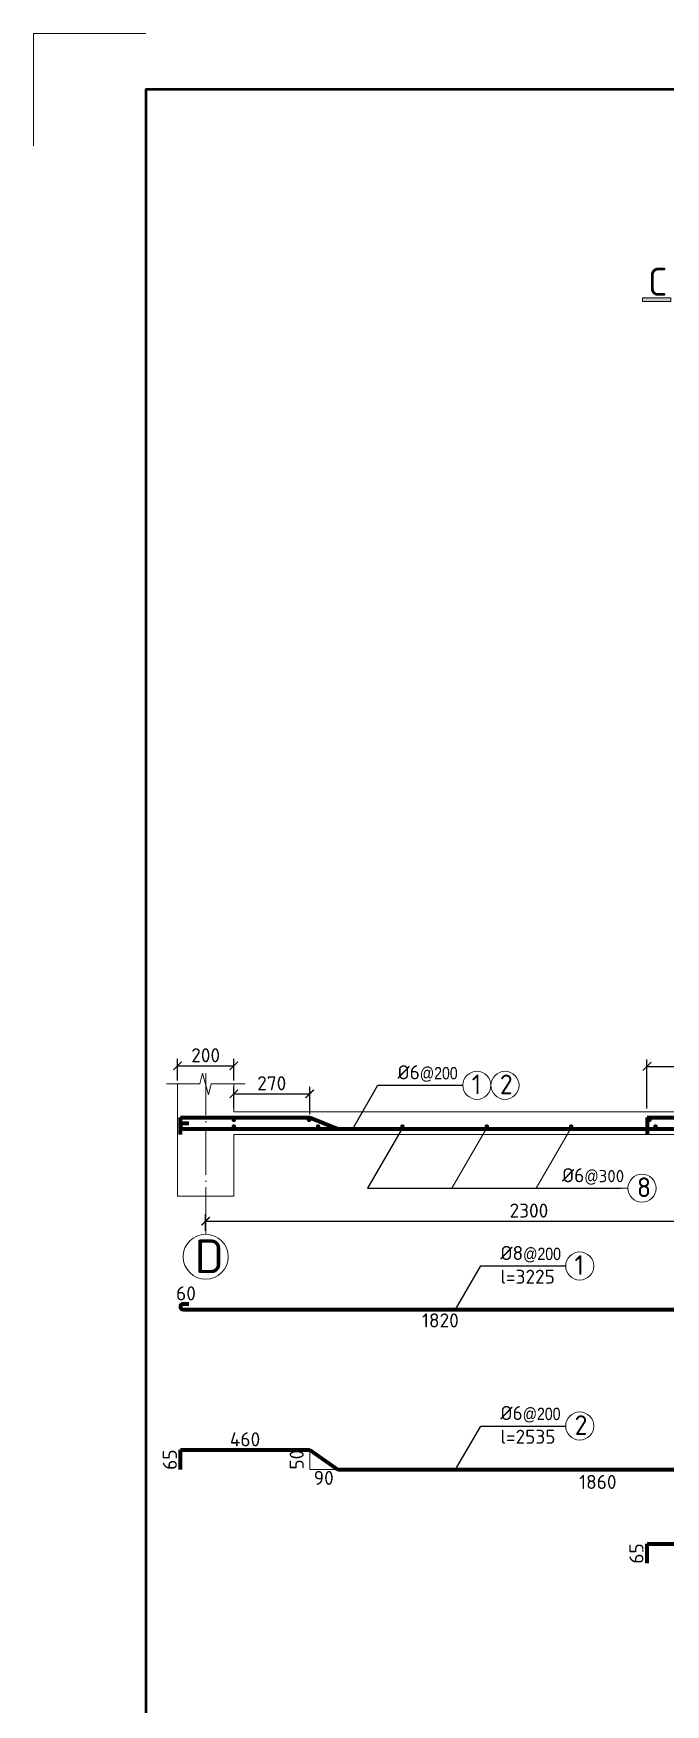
# Model space of a CAD drawing. Header units: millimetres. Extents: x 0 to 4970, y -594 to 1412.
# Drawn here: x 0 to 112.4, y 296.4 to 594 of the extents above; entities that cross this region are included whole.
import ezdxf

# ---------------------------------------------------------------- set-up
doc = ezdxf.new("R2010")
doc.units = ezdxf.units.MM
doc.header["$LTSCALE"] = 0.35
doc.header["$PDMODE"] = 3
doc.linetypes.add('ACAD_ISO04W100', pattern=[30, 24, -3, 0, -3])
doc.layers.get('0').update_dxf_attribs({"lineweight": 50})
for name, color, linetype, lineweight in [('CotThepSan', 13, 'Continuous', 70), ('DoVe', 1, 'Continuous', 18), ('Duong Bao San', 7, 'Continuous', 18), ('Kich Thuoc', 1, 'Continuous', 20), ('Ky Hieu', 4, 'Continuous', 20), ('NetCat', 7, 'Continuous', 20), ('Text', 40, 'Continuous', 20), ('Truc', 3, 'ACAD_ISO04W100', 20)]:
    doc.layers.add(name, color=color, linetype=linetype, lineweight=lineweight)
doc.styles.get("Standard").update_dxf_attribs({"font": 'isocpeur.ttf'})
doc.styles.add('VN', font='')
doc.styles.get('VN').set_extended_font_data('TCVN 7284')
doc.dimstyles.new('Dim20', dxfattribs={"dimtxt": 2.5, "dimasz": 1.5, "dimexe": 1.25, "dimexo": 0.625, "dimtad": 1, "dimlfac": 20, "dimtxsty": 'Standard', "dimblk": 'ARCHTICK', "dimcen": 2.5, "dimadec": 0, "dimazin": 0, "dimtfac": 1, "dimtmove": 0, "dimatfit": 3, "dimfxl": 1, "dimarcsym": 0})
doc.dimstyles.new('Dim20KT', dxfattribs={"dimtxt": 2.5, "dimasz": 1.5, "dimexe": 1.25, "dimexo": 0.625, "dimtad": 1, "dimlfac": 20, "dimtxsty": 'Standard', "dimblk": 'ARCHTICK', "dimcen": 2.5, "dimse1": 1, "dimse2": 1, "dimsd1": 1, "dimsd2": 1, "dimadec": 0, "dimazin": 0, "dimtfac": 1, "dimtmove": 0, "dimatfit": 3, "dimfxl": 1, "dimarcsym": 0})

# ---------------------------------------------------------------- blocks, each defined once
blk = doc.blocks.new('*D543')
at = {"layer": 'Defpoints', "color": 0}
for p in [(26.63, 367.74), (26.63, 367.74), (27.63, 367.74)]:
    blk.add_point(p, dxfattribs=at)
at = {"layer": 'Kich Thuoc', "color": 0, "insert": (27.13, 369.62), "char_height": 2.5, "attachment_point": 5}
blk.add_mtext('60', dxfattribs=at)
blk = doc.blocks.new('_ArchTick')
at = {"color": 0, "linetype": 'ByBlock', "const_width": 0.15}
blk.add_lwpolyline([(-0.5, -0.5), (0.5, 0.5)], dxfattribs=at)
blk = doc.blocks.new('*D625')
at = {"layer": 'Defpoints', "color": 0}
for p in [(26.13, 341.75), (49.13, 341.75), (49.13, 341.75)]:
    blk.add_point(p, dxfattribs=at)
at = {"layer": 'Kich Thuoc', "color": 0, "insert": (37.63, 343.62), "char_height": 2.5, "attachment_point": 5}
blk.add_mtext('460', dxfattribs=at)
blk = doc.blocks.new('*D626')
at = {"layer": 'Defpoints', "color": 0}
for p in [(26.13, 341.75), (26.13, 338.25), (26.13, 338.25)]:
    blk.add_point(p, dxfattribs=at)
at = {"layer": 'Kich Thuoc', "color": 0, "insert": (24.26, 340), "char_height": 2.5, "attachment_point": 5, "rotation": 90}
blk.add_mtext('65', dxfattribs=at)
blk = doc.blocks.new('*D627')
at = {"layer": 'Defpoints', "color": 0}
for p in [(54.13, 338.25), (146.63, 338.25), (146.63, 334.15)]:
    blk.add_point(p, dxfattribs=at)
at = {"layer": 'Kich Thuoc', "color": 0, "insert": (100.38, 336.03), "char_height": 2.5, "attachment_point": 5}
blk.add_mtext('1860', dxfattribs=at)
blk = doc.blocks.new('*D628')
at = {"layer": 'Defpoints', "color": 0}
for p in [(109.13, 325.04), (168.13, 325.04), (168.13, 325.04)]:
    blk.add_point(p, dxfattribs=at)
at = {"layer": 'Kich Thuoc', "color": 0, "insert": (138.63, 326.91), "char_height": 2.5, "attachment_point": 5}
blk.add_mtext('1180', dxfattribs=at)
blk = doc.blocks.new('*D629')
at = {"layer": 'Defpoints', "color": 0}
for p in [(109.13, 325.04), (109.13, 321.54), (109.13, 321.54)]:
    blk.add_point(p, dxfattribs=at)
at = {"layer": 'Kich Thuoc', "color": 0, "insert": (107.26, 323.29), "char_height": 2.5, "attachment_point": 5, "rotation": 90}
blk.add_mtext('65', dxfattribs=at)
blk = doc.blocks.new('*D634')
at = {"layer": 'Defpoints', "color": 0}
for p in [(35.63, 410.14), (25.63, 406.91), (35.63, 406.91)]:
    blk.add_point(p, dxfattribs=at)
at = {"layer": 'Kich Thuoc', "color": 0, "lineweight": -2}
for p, q in [((25.63, 407.54), (25.63, 411.39)), ((35.63, 407.54), (35.63, 411.39)), ((25.63, 410.14), (35.63, 410.14))]:
    blk.add_line(p, q, dxfattribs=at)
at = {"layer": 'Kich Thuoc', "color": 0, "lineweight": -2, "xscale": 1.5, "yscale": 1.5, "zscale": 1.5, "rotation": 180}
blk.add_blockref('_ArchTick', (25.63, 410.14), dxfattribs=at)
at = {"layer": 'Kich Thuoc', "color": 0, "lineweight": -2, "xscale": 1.5, "yscale": 1.5, "zscale": 1.5}
blk.add_blockref('_ArchTick', (35.63, 410.14), dxfattribs=at)
at = {"layer": 'Kich Thuoc', "color": 0, "insert": (30.63, 412.02), "char_height": 2.5, "attachment_point": 5}
blk.add_mtext('200', dxfattribs=at)
blk = doc.blocks.new('*D635')
at = {"layer": 'Defpoints', "color": 0}
for p in [(49.13, 405.15), (35.63, 401.92), (49.13, 400.92)]:
    blk.add_point(p, dxfattribs=at)
at = {"layer": 'Kich Thuoc', "color": 0, "lineweight": -2}
for p, q in [((35.63, 402.54), (35.63, 406.4)), ((35.63, 405.15), (49.13, 405.15)), ((49.13, 401.54), (49.13, 406.4))]:
    blk.add_line(p, q, dxfattribs=at)
at = {"layer": 'Kich Thuoc', "color": 0, "lineweight": -2, "xscale": 1.5, "yscale": 1.5, "zscale": 1.5, "rotation": 180}
blk.add_blockref('_ArchTick', (35.63, 405.15), dxfattribs=at)
at = {"layer": 'Kich Thuoc', "color": 0, "lineweight": -2, "xscale": 1.5, "yscale": 1.5, "zscale": 1.5}
blk.add_blockref('_ArchTick', (49.13, 405.15), dxfattribs=at)
at = {"layer": 'Kich Thuoc', "color": 0, "insert": (42.38, 407.03), "char_height": 2.5, "attachment_point": 5}
blk.add_mtext('270', dxfattribs=at)
blk = doc.blocks.new('*D549')
at = {"layer": 'Defpoints', "color": 0}
for p in [(140.63, 410.04), (109.13, 401.92), (140.63, 401.92)]:
    blk.add_point(p, dxfattribs=at)
at = {"layer": 'Kich Thuoc', "color": 0, "lineweight": -2}
for p, q in [((109.13, 402.54), (109.13, 411.29)), ((140.63, 402.54), (140.63, 411.29)), ((109.13, 410.04), (140.63, 410.04))]:
    blk.add_line(p, q, dxfattribs=at)
at = {"layer": 'Kich Thuoc', "color": 0, "lineweight": -2, "xscale": 1.5, "yscale": 1.5, "zscale": 1.5, "rotation": 180}
blk.add_blockref('_ArchTick', (109.13, 410.04), dxfattribs=at)
at = {"layer": 'Kich Thuoc', "color": 0, "lineweight": -2, "xscale": 1.5, "yscale": 1.5, "zscale": 1.5}
blk.add_blockref('_ArchTick', (140.63, 410.04), dxfattribs=at)
at = {"layer": 'Kich Thuoc', "color": 0, "insert": (124.88, 411.91), "char_height": 2.5, "attachment_point": 5}
blk.add_mtext('630', dxfattribs=at)
blk = doc.blocks.new('*D603')
at = {"layer": 'Defpoints', "color": 0}
for p in [(49.13, 341.75), (48.7, 338.25), (49.13, 338.25)]:
    blk.add_point(p, dxfattribs=at)
at = {"layer": 'Kich Thuoc', "color": 0, "insert": (46.82, 340), "char_height": 2.5, "attachment_point": 5, "rotation": 90}
blk.add_mtext('50', dxfattribs=at)
blk = doc.blocks.new('*D604')
at = {"layer": 'Defpoints', "color": 0}
for p in [(49.13, 338.25), (54.13, 338.25), (54.13, 334.87)]:
    blk.add_point(p, dxfattribs=at)
at = {"layer": 'Kich Thuoc', "color": 0, "insert": (51.63, 336.75), "char_height": 2.5, "attachment_point": 5}
blk.add_mtext('90', dxfattribs=at)
blk = doc.blocks.new('*D649')
at = {"layer": 'Defpoints', "color": 0}
for p in [(145.63, 382.82), (145.63, 382.48), (30.63, 380.14)]:
    blk.add_point(p, dxfattribs=at)
at = {"layer": 'Kich Thuoc', "color": 0, "lineweight": -2}
for p, q in [((30.63, 380.77), (30.63, 383.73)), ((30.63, 382.48), (145.63, 382.48)), ((145.63, 382.2), (145.63, 381.23))]:
    blk.add_line(p, q, dxfattribs=at)
at = {"layer": 'Kich Thuoc', "color": 0, "lineweight": -2, "xscale": 1.5, "yscale": 1.5, "zscale": 1.5, "rotation": 180}
blk.add_blockref('_ArchTick', (30.63, 382.48), dxfattribs=at)
at = {"layer": 'Kich Thuoc', "color": 0, "lineweight": -2, "xscale": 1.5, "yscale": 1.5, "zscale": 1.5}
blk.add_blockref('_ArchTick', (145.63, 382.48), dxfattribs=at)
at = {"layer": 'Kich Thuoc', "color": 0, "insert": (88.13, 384.36), "char_height": 2.5, "attachment_point": 5}
blk.add_mtext('2300', dxfattribs=at)
blk = doc.blocks.new('*D538')
at = {"layer": 'Defpoints', "color": 0}
for p in [(26.63, 369.95), (118.13, 369.95), (118.13, 362.92)]:
    blk.add_point(p, dxfattribs=at)
at = {"layer": 'Kich Thuoc', "color": 0, "insert": (72.38, 364.8), "char_height": 2.5, "attachment_point": 5}
blk.add_mtext('1820', dxfattribs=at)

msp = doc.modelspace()

# ---------------------------------------------------------------- hatches: boundary and pattern name
at = {"layer": 'NetCat'}
h = msp.add_hatch(color=256, dxfattribs=at)
h.paths.add_polyline_path([(113.351974, 546.935258), (113.351974, 546.235258), (108.351974, 546.235258), (108.351974, 546.935258)])
edge = h.paths.add_edge_path(flags=17)
edge.add_line((108.351974, 546.935258), (113.351974, 546.935258))

# ---------------------------------------------------------------- linework, layer by layer
msp.add_lwpolyline([(20, 10), (830, 10), (830, 584), (20, 584)], close=True)
at = {"layer": 'CotThepSan'}
for p, q in [((26.134345, 397.919645), (26.134345, 400.919645)), ((26.134345, 400.919645), (49.134345, 400.919645)), ((26.634345, 399.919645), (27.634345, 399.919645)), ((26.634345, 398.919645), (118.634345, 398.919645)), ((49.134345, 400.919645), (54.134345, 398.919645)), ((54.134345, 398.919645), (147.134345, 398.919645)), ((109.134345, 400.919645), (182.134345, 400.919645)), ((109.134345, 400.919645), (109.134345, 397.919645)), ((26.634345, 367.742919), (27.634345, 367.742919)), ((26.634345, 366.742919), (118.134345, 366.742919)), ((26.134345, 338.246184), (26.134345, 341.746184)), ((26.134345, 341.746184), (49.134345, 341.746184)), ((49.134345, 341.746184), (54.134345, 338.246184)), ((54.134345, 338.246184), (146.634345, 338.246184)), ((109.134345, 321.539593), (109.134345, 325.039593)), ((109.134345, 325.039593), (168.134345, 325.039593))]:
    msp.add_line(p, q, dxfattribs=at)
at = {"layer": 'CotThepSan', "color": 1, "const_width": 0.4}
for points in [[(35.434345, 400.519645, 1), (35.834345, 400.519645, 1)], [(35.434345, 399.319645, 1), (35.834345, 399.319645, 1)], [(48.822542, 400.519645, 1), (49.222542, 400.519645, 1)], [(50.434345, 399.319645, 1), (50.834345, 399.319645, 1)], [(65.434345, 399.319645, 1), (65.834345, 399.319645, 1)], [(80.434345, 399.319645, 1), (80.834345, 399.319645, 1)], [(95.434345, 399.319645, 1), (95.834345, 399.319645, 1)], [(109.35635, 400.519645, 1), (109.75635, 400.519645, 1)], [(110.434345, 399.319645, 1), (110.834345, 399.319645, 1)]]:
    msp.add_lwpolyline(points, format="xyb", close=True, dxfattribs=at)
at = {"layer": 'CotThepSan'}
for centre in [(26.634345, 399.419645), (26.634345, 367.242919)]:
    msp.add_arc(centre, 0.5, 90, 270, dxfattribs=at)
at = {"layer": 'DoVe'}
for p, q in [((49.134345, 341.746184), (49.134345, 338.246184)), ((49.134345, 338.246184), (54.134345, 338.246184))]:
    msp.add_line(p, q, dxfattribs=at)
at = {"layer": 'Duong Bao San'}
for p, q in [((25.634345, 401.919645), (25.634345, 406.919645)), ((35.634345, 401.919645), (35.634345, 406.919645)), ((25.634345, 386.919645), (25.634345, 401.919645)), ((35.634345, 386.919645), (35.634345, 397.919645)), ((25.634345, 386.919645), (35.634345, 386.919645))]:
    msp.add_line(p, q, dxfattribs=at)
for points in [[(35.634345, 401.919645), (265.634345, 401.919645), (318.134345, 401.919645)], [(35.634345, 397.919645), (140.634345, 397.919645)]]:
    msp.add_lwpolyline(points, dxfattribs=at)
at = {"layer": 'Ky Hieu'}
for p, q in [((0, 594), (20, 594)), ((0, 594), (0, 574)), ((65.881336, 406.668877), (76.37467, 406.668877)), ((80.634345, 399.119645), (74.412172, 388.342525)), ((95.634345, 399.119645), (89.412172, 388.342525)), ((104.504597, 388.342525), (105.75149, 388.342525)), ((84.269781, 345.995416), (94.669781, 345.995416))]:
    msp.add_line(p, q, dxfattribs=at)
msp.add_lwpolyline([(23.634345, 406.919645), (23.634345, 406.919645), (29.563793, 406.919645), (30.081431, 408.851497), (31.116707, 404.987793), (31.634345, 406.919645), (37.634345, 406.919645), (37.634345, 406.919645)], dxfattribs=at)
for centre, radius in [((78.87467, 406.668877), 2.5), ((83.87467, 406.668877), 2.5), ((108.25149, 388.342525), 2.5), ((30.634345, 376.143708), 4), ((97.169781, 374.492151), 2.5), ((97.169781, 345.995416), 2.5)]:
    msp.add_circle(centre, radius, dxfattribs=at)
at = {"layer": 'NetCat'}
msp.add_line((113.351974, 546.235258), (108.351974, 546.235258), dxfattribs=at)
msp.add_lwpolyline([(113.351974, 546.935258), (113.351974, 546.235258), (108.351974, 546.235258), (108.351974, 546.935258), (113.351974, 546.935258)], dxfattribs=at)
at = {"layer": 'Truc'}
msp.add_line((30.634345, 380.143708), (30.634345, 408.838347), dxfattribs=at)

# ---------------------------------------------------------------- texts
at = {"layer": 'Kich Thuoc', "color": 2}
msp.add_text('D', height=6, dxfattribs=at).set_placement((28.684048, 373.219066))
at = {"layer": 'Ky Hieu', "style": 'VN'}
for s, p in [('1', (77.960646, 405.085743)), ('2', (82.960646, 405.085743)), ('8', (107.337467, 386.759391)), ('1', (96.255758, 372.909017)), ('2', (96.255758, 344.412281))]:
    msp.add_text(s, height=3.5, dxfattribs=at).set_placement(p)
at = {"layer": 'Ky Hieu', "char_height": 2.5, "attachment_point": 7}
for s, insert in [('%%C6{\\fVNI-Helve-Condense|b0|i0|c0|p2;\\H0.875x;@200}', (64.754327, 407.293877)), ('%%C6{\\fVNI-Helve-Condense|b0|i0|c0|p2;\\H0.875x;@\\fISOCPEUR|b0|i0|c0|p34;300}', (94.011263, 388.967525)), ('%%C8{\\fVNI-Helve-Condense|b0|i0|c0|p2;\\H0.875x;@200}', (83.049439, 375.117151)), ('l=3225', (83.072118, 371.327105)), ('%%C6{\\fVNI-Helve-Condense|b0|i0|c0|p2;\\H0.875x;@200}', (83.049439, 346.620416)), ('l=2535', (83.072118, 342.83037))]:
    msp.add_mtext(s, dxfattribs=dict(at, insert=insert))
at = {"layer": 'Text', "insert": (109.32875, 552.273931), "char_height": 5, "width": 5.94467703, "attachment_point": 1, "style": 'VN'}
msp.add_mtext('C', dxfattribs=at)

# ---------------------------------------------------------------- dimensions: what is measured, and where the dimension line sits
at = {"layer": 'Kich Thuoc'}
for base, p1, p2, dimstyle, picture, middle in [((35.634345, 410.144936), (25.634345, 406.911141), (35.634345, 406.911141), 'Dim20', '*D634', (30.634345, 412.019936)), ((140.634345, 410.036643), (109.134345, 401.919645), (140.634345, 401.919645), 'Dim20', '*D549', (124.884345, 411.911643)), ((145.634345, 382.483758), (30.634345, 380.143708), (145.634345, 382.822623), 'Dim20', '*D649', (88.134345, 384.358758)), ((49.134345, 341.746184), (26.134345, 341.746184), (49.134345, 341.746184), 'Dim20KT', '*D625', (37.634345, 343.621184)), ((168.134345, 325.039593), (109.134345, 325.039593), (168.134345, 325.039593), 'Dim20KT', '*D628', (138.634345, 326.914593))]:
    dim = msp.add_linear_dim(base=base, p1=p1, p2=p2, dimstyle=dimstyle, dxfattribs=at)
    dim.commit()
    dim.dimension.update_dxf_attribs({"geometry": picture, "text_midpoint": middle})
dim = msp.add_linear_dim(base=(49.134345, 405.15344), p1=(35.634345, 401.919645), p2=(49.134345, 400.919645), dimstyle='Dim20', override={"dimtmove": 1}, dxfattribs=at)
dim.commit()
dim.dimension.update_dxf_attribs({"geometry": '*D635', "text_midpoint": (42.384345, 407.02844)})
for base, p1, p2, text, picture, middle in [((26.634345, 367.742919), (27.634345, 367.742919), (26.634345, 367.742919), '60', '*D543', (27.134345, 367.742919)), ((54.134345, 334.87035), (49.134345, 338.246184), (54.134345, 338.246184), '90', '*D604', (51.634345, 334.87035))]:
    dim = msp.add_linear_dim(base=base, p1=p1, p2=p2, text=text, dimstyle='Dim20KT', dxfattribs=at)
    dim.commit()
    dim.dimension.update_dxf_attribs({"geometry": picture, "text_midpoint": middle, "dimtype": 160})
for base, p1, p2, text, picture, middle in [((118.134345, 362.92448), (26.634345, 369.954382), (118.134345, 369.954382), '1820', '*D538', (72.384345, 364.79948)), ((146.634345, 334.153229), (54.134345, 338.246184), (146.634345, 338.246184), '1860', '*D627', (100.384345, 336.028229))]:
    dim = msp.add_linear_dim(base=base, p1=p1, p2=p2, text=text, dimstyle='Dim20KT', dxfattribs=at)
    dim.commit()
    dim.dimension.update_dxf_attribs({"geometry": picture, "text_midpoint": middle})
for base, p1, p2, text, picture, middle in [((26.134345, 338.246184), (26.134345, 341.746184), (26.134345, 338.246184), '65', '*D626', (26.134345, 339.996184)), ((48.699572, 338.246184), (49.134345, 341.746184), (49.134345, 338.246184), '50', '*D603', (48.699572, 339.996184)), ((109.134345, 321.539593), (109.134345, 325.039593), (109.134345, 321.539593), '65', '*D629', (109.134345, 323.289593))]:
    dim = msp.add_linear_dim(base=base, p1=p1, p2=p2, angle=90, text=text, dimstyle='Dim20KT', dxfattribs=at)
    dim.commit()
    dim.dimension.update_dxf_attribs({"geometry": picture, "text_midpoint": middle, "dimtype": 160})

# ---------------------------------------------------------------- leaders
at = {"layer": 'Ky Hieu', "annotation_type": 0, "has_hookline": 1, "hookline_direction": 0}
for points, dimstyle, text_width in [([(56.792544, 398.919645), (61.266565, 406.668877), (65.34967, 406.668877)], 'Dim20', 10.4), ([(65.634345, 399.119645), (59.412172, 388.342525), (93.386263, 388.342525)], 'Dim20KT', 10.493333), ([(75.087656, 338.246184), (79.561677, 345.995416), (83.644781, 345.995416)], 'Dim20', 10.4)]:
    msp.add_leader(points, dimstyle=dimstyle, override={"dimgap": 0.625, "dimtad": 1, "dimldrblk": 'None'}, dxfattribs=dict(at, text_width=text_width))
at = {"layer": 'Ky Hieu'}
msp.add_leader([(75.087656, 366.742919), (79.561677, 374.492151), (94.669781, 374.492151)], dimstyle='Dim20', override={"dimgap": 0.625, "dimtad": 1, "dimldrblk": 'None'}, dxfattribs=at)

doc.saveas('drawing.dxf')
